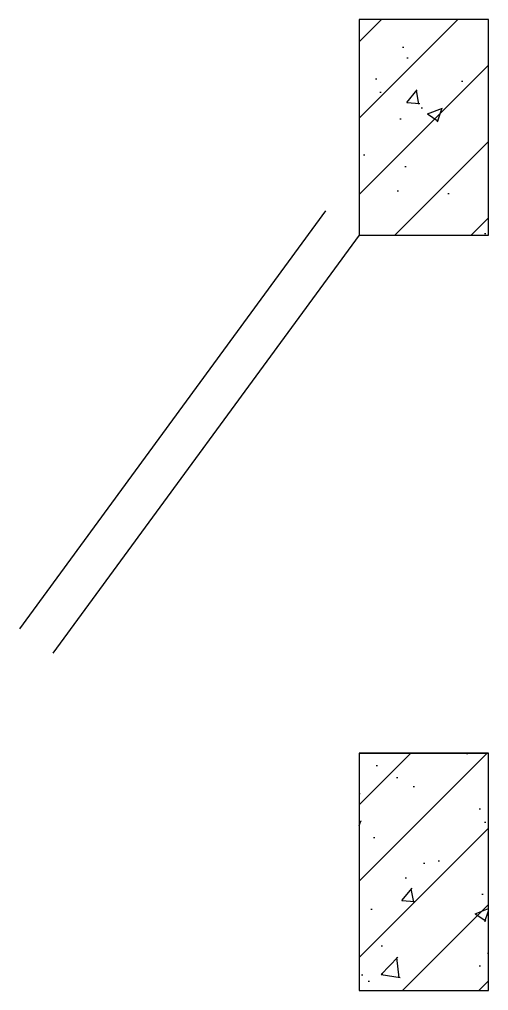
# Model space of a CAD drawing. Extents: x 0 to 2037025, y -2738621 to 0.
# Drawn here: x 2035938 to 2037025, y -2738621 to -2736371 of the extents above; entities that cross this region are included whole.
import ezdxf

# ---------------------------------------------------------------- set-up
doc = ezdxf.new("R2010")
doc.units = 0
doc.header["$LTSCALE"] = 10
doc.header["$MEASUREMENT"] = 0
for name, color, linetype in [('PUB_HATCH', 252, 'Continuous'), ('WALL', 4, 'Continuous'), ('WINDOW', 2, 'Continuous')]:
    doc.layers.add(name, color=color, linetype=linetype)
pattern_1 = [(45, (0, 0), (-88.3883476, 88.3883476), []), (50, (0, 0), (358.630091, -31.376067), [37.5, -412.5]), (355, (0, 0), (-69.375667, 376.096067), [30, -330]), (100.4514, (29.9, -2.6), (289.25469, 344.71977), [31.870095, -350.571056]), (46.1842, (0, 100), (533.620524, -82.75951), [56.25, -618.75]), (96.6356, (44.47, 93.1), (467.33135, 487.058935), [47.80514, -525.8565]), (351.1842, (0, 100), (467.33097, 487.0593), [45, -495]), (21, (50, 75), (298.453526, -201.309445), [37.5, -412.5]), (326, (50, 75), (121.657666, 362.575023), [30, -330]), (71.4514, (74.87, 58.22), (420.111314, 161.26525), [31.870095, -350.571056]), (37.5, (0, 0), (6.0799277, 166.446927), [0, -326, 0, -335, 0, -331.25]), (7.5, (0, 0), (131.534769, 197.205856), [0, -191, 0, -318.5, 0, -126.25]), (327.5, (-111.5, 0), (266.911218, -11.277436), [0, -125, 0, -390, 0, -517.5]), (317.5, (-161.5, 0), (291.593085, 50.052491), [0, -162.5, 0, -259, 0, -367.5])]

# ---------------------------------------------------------------- blocks, each defined once
blk = doc.blocks.new('$防护设备$00000008')
at = {"color": 0}
for p, q in [((0.5472, 0.7582), (-0.2598, 3.1205)), ((0.5, 0.5), (-0.307, 2.8622)), ((-0.5, 0.5), (-0.5, -0.5)), ((0.5, 0.5), (0.5, -0.5))]:
    blk.add_line(p, q, dxfattribs=at)

msp = doc.modelspace()

# ---------------------------------------------------------------- hatches: boundary and pattern name
at = {"layer": 'PUB_HATCH'}
h = msp.add_hatch(dxfattribs=at)
h.set_pattern_fill('钢筋混凝土', color=256, scale=50, style=0)
h.set_pattern_definition(pattern_1)
h.paths.add_polyline_path([(2036724.6, -2736370.7), (2036724.6, -2736870.7), (2037024.6, -2736870.7), (2037024.6, -2736370.7)])
h = msp.add_hatch(dxfattribs=at)
h.set_pattern_fill('钢筋混凝土', color=256, scale=50, style=0)
h.set_pattern_definition(pattern_1)
h.paths.add_polyline_path([(2037024.6, -2738620.7), (2037024.6, -2738070.7), (2036724.6, -2738070.7), (2036724.6, -2738620.7)])

# ---------------------------------------------------------------- linework, layer by layer
at = {"layer": 'WALL'}
for p, q in [((2036724.6, -2736370.7), (2036724.6, -2736870.7)), ((2037024.6, -2736370.7), (2036724.6, -2736370.7)), ((2037024.6, -2736870.7), (2037024.6, -2736370.7)), ((2036724.6, -2736870.7), (2037024.6, -2736870.7)), ((2037024.6, -2738070.7), (2036724.6, -2738070.7)), ((2036724.6, -2738070.7), (2036724.6, -2738620.7)), ((2037024.6, -2738620.7), (2037024.6, -2738070.7)), ((2036724.6, -2738620.7), (2037024.6, -2738620.7))]:
    msp.add_line(p, q, dxfattribs=at)

# ---------------------------------------------------------------- block references
at = {"layer": 'WINDOW', "xscale": 1200, "yscale": 300, "zscale": 1200, "rotation": 90}
msp.add_blockref('$防护设备$00000008', (2036874.6, -2737470.7), dxfattribs=at)

doc.saveas('drawing.dxf')
